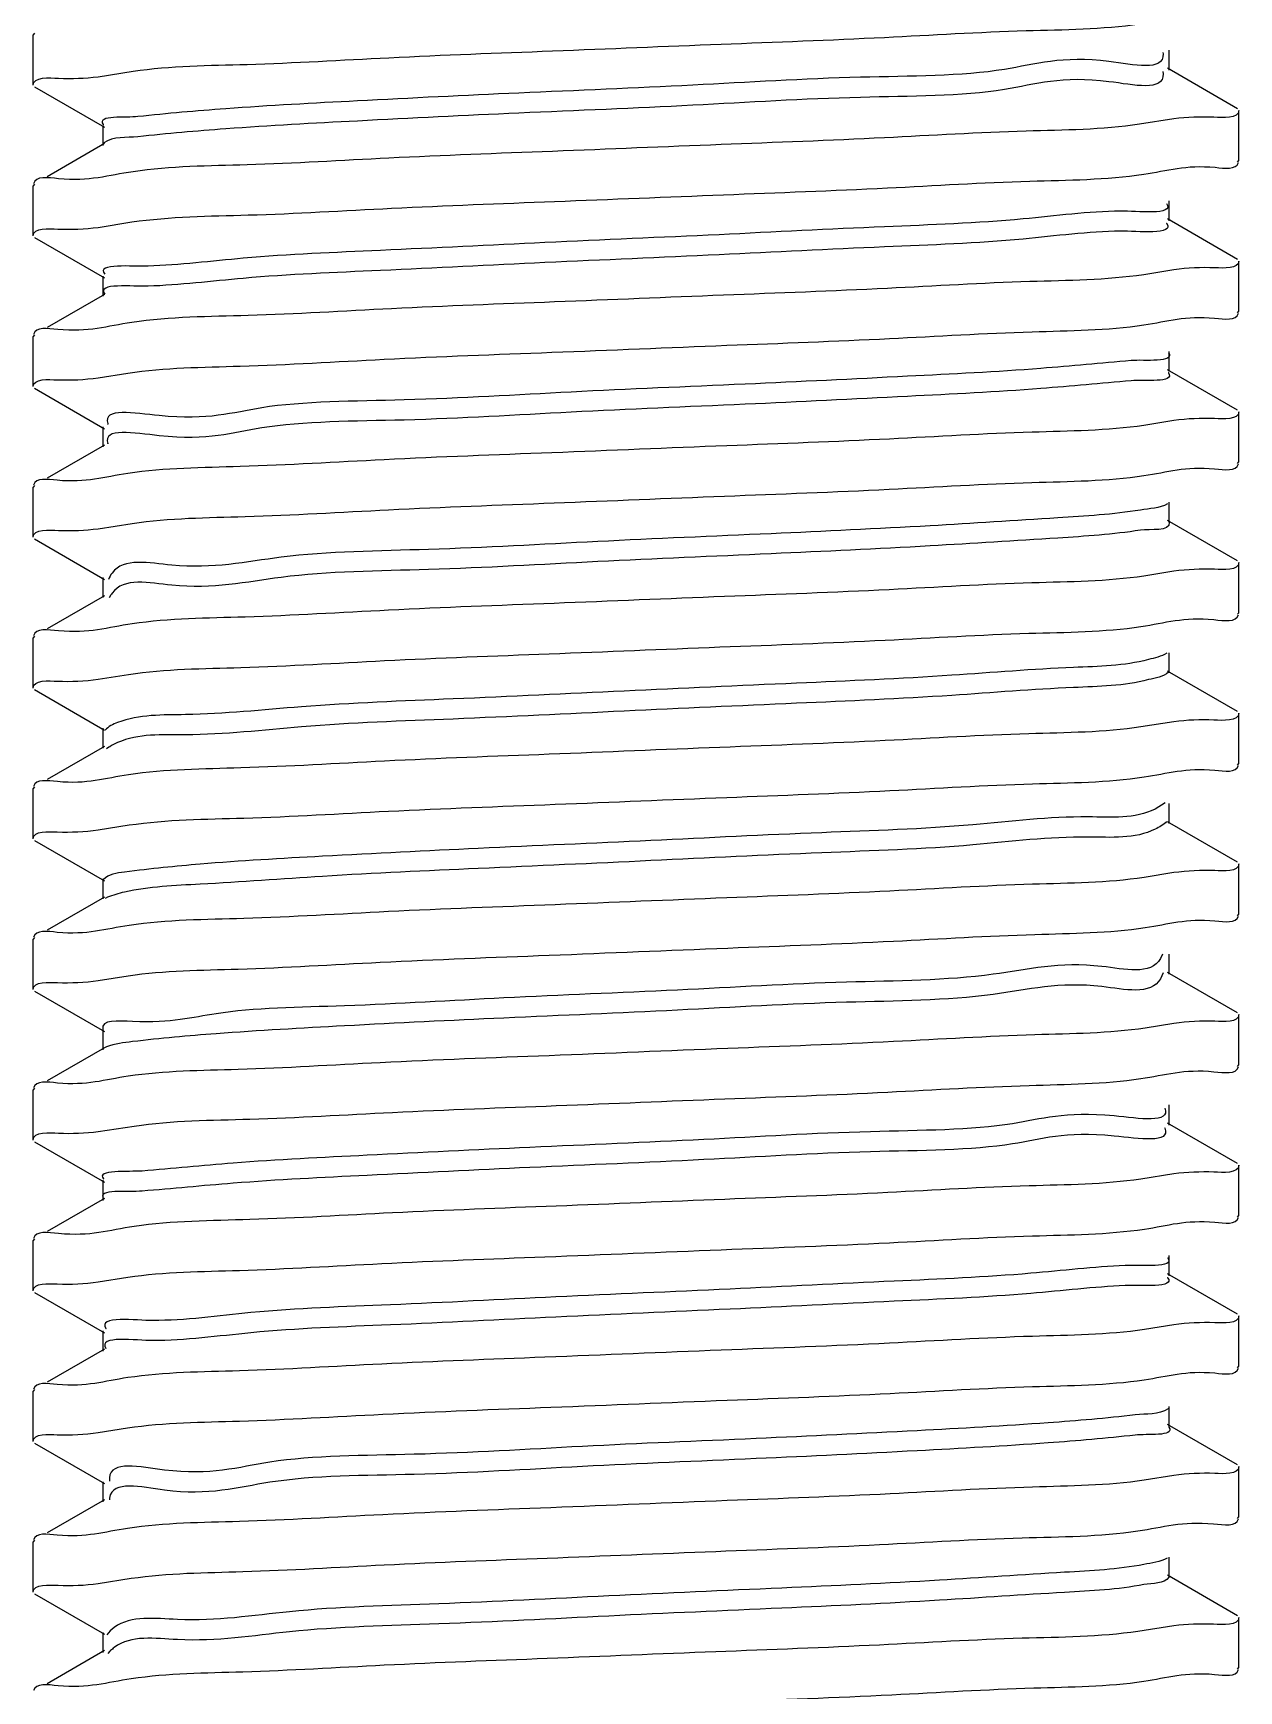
# Model space of a CAD drawing. Extents: x 69728788 to 150676229, y 20327566 to 43663798.
# Drawn here: x 75458432.1 to 75458486.7, y 20763602.9 to 20763678 of the extents above; entities that cross this region are included whole.
import ezdxf

# ---------------------------------------------------------------- set-up
doc = ezdxf.new("R2010")
doc.units = 0
doc.header["$LTSCALE"] = 1000
doc.header["$MEASUREMENT"] = 0
doc.layers.get('0').update_dxf_attribs({"linetype": 'CONTINUOUS'})
doc.layers.add('02___PRT_ALL_AXES', color=7, linetype='CONTINUOUS')

msp = doc.modelspace()

# ---------------------------------------------------------------- linework, layer by layer
at = {"color": 0, "linetype": 'Continuous'}
for p, q in [((75458432.194, 20763677.96), (75458432.129, 20763677.885)), ((75458483.308, 20763677.091), (75458483.313, 20763677.037)), ((75458483.591, 20763676.292), (75458483.591, 20763677.202)), ((75458435.077, 20763675.995), (75458436.653, 20763676.244)), ((75458483.299, 20763676.235), (75458483.313, 20763676.127)), ((75458486.68, 20763674.546), (75458483.518, 20763676.376)), ((75458432.194, 20763675.534), (75458435.356, 20763673.704)), ((75458483.797, 20763674.084), (75458482.248, 20763673.839)), ((75458435.283, 20763673.789), (75458435.283, 20763672.878)), ((75458435.356, 20763672.963), (75458432.768, 20763671.465)), ((75458486.68, 20763672.121), (75458486.745, 20763672.196)), ((75458432.194, 20763671.133), (75458432.129, 20763671.058)), ((75458483.591, 20763669.465), (75458483.591, 20763670.375)), ((75458435.076, 20763669.171), (75458436.601, 20763669.413)), ((75458486.68, 20763667.719), (75458483.518, 20763669.55)), ((75458432.194, 20763668.708), (75458435.356, 20763666.877)), ((75458483.803, 20763667.246), (75458482.434, 20763667.026)), ((75458435.283, 20763666.962), (75458435.283, 20763666.052)), ((75458435.356, 20763666.136), (75458432.768, 20763664.638)), ((75458486.68, 20763665.294), (75458486.745, 20763665.369)), ((75458432.194, 20763664.306), (75458432.129, 20763664.231)), ((75458483.591, 20763662.638), (75458483.591, 20763663.548)), ((75458435.071, 20763662.355), (75458436.414, 20763662.572)), ((75458486.68, 20763660.892), (75458483.518, 20763662.723)), ((75458432.194, 20763661.881), (75458435.356, 20763660.05)), ((75458483.802, 20763660.418), (75458482.448, 20763660.2)), ((75458435.283, 20763660.135), (75458435.283, 20763659.225)), ((75458435.356, 20763659.309), (75458432.768, 20763657.811)), ((75458486.68, 20763658.467), (75458486.745, 20763658.542)), ((75458432.194, 20763657.479), (75458432.129, 20763657.404)), ((75458483.591, 20763655.811), (75458483.591, 20763656.721)), ((75458486.68, 20763654.065), (75458483.518, 20763655.896)), ((75458432.194, 20763655.054), (75458435.356, 20763653.224)), ((75458435.077, 20763655.517), (75458436.617, 20763655.76)), ((75458483.802, 20763653.592), (75458482.446, 20763653.373)), ((75458435.283, 20763653.308), (75458435.283, 20763652.398)), ((75458435.356, 20763652.482), (75458432.768, 20763650.984)), ((75458435.632, 20763652.494), (75458435.574, 20763652.383)), ((75458435.647, 20763652.519), (75458435.632, 20763652.494)), ((75458486.68, 20763651.64), (75458486.745, 20763651.715)), ((75458432.194, 20763650.652), (75458432.129, 20763650.577)), ((75458483.591, 20763648.984), (75458483.591, 20763649.895)), ((75458486.68, 20763647.239), (75458483.518, 20763649.069)), ((75458435.073, 20763648.699), (75458436.452, 20763648.921)), ((75458432.194, 20763648.227), (75458435.356, 20763646.397)), ((75458483.799, 20763646.773), (75458482.311, 20763646.536)), ((75458435.283, 20763646.481), (75458435.283, 20763645.571)), ((75458435.356, 20763645.655), (75458432.768, 20763644.157)), ((75458435.561, 20763645.617), (75458435.452, 20763645.539)), ((75458435.597, 20763645.64), (75458435.561, 20763645.617)), ((75458486.68, 20763644.813), (75458486.745, 20763644.888)), ((75458432.194, 20763643.825), (75458432.129, 20763643.75)), ((75458483.411, 20763643.105), (75458482.952, 20763642.817)), ((75458483.591, 20763642.157), (75458483.591, 20763643.068)), ((75458435.073, 20763641.871), (75458436.477, 20763642.096)), ((75458486.68, 20763640.412), (75458483.518, 20763642.242)), ((75458432.194, 20763641.4), (75458435.356, 20763639.57)), ((75458435.283, 20763639.654), (75458435.283, 20763638.744)), ((75458483.802, 20763639.937), (75458482.453, 20763639.719)), ((75458435.356, 20763638.828), (75458432.768, 20763637.33)), ((75458435.497, 20763638.82), (75458435.39, 20763638.769)), ((75458486.68, 20763637.987), (75458486.745, 20763638.061)), ((75458432.194, 20763636.998), (75458432.129, 20763636.923)), ((75458483.288, 20763636.239), (75458483.198, 20763636.044)), ((75458483.591, 20763635.331), (75458483.591, 20763636.241)), ((75458435.072, 20763635.047), (75458436.439, 20763635.267)), ((75458483.312, 20763635.405), (75458483.198, 20763635.134)), ((75458486.68, 20763633.585), (75458483.518, 20763635.415)), ((75458432.194, 20763634.573), (75458435.356, 20763632.743)), ((75458435.283, 20763632.827), (75458435.283, 20763631.917)), ((75458483.804, 20763633.107), (75458482.504, 20763632.896)), ((75458435.356, 20763632.002), (75458432.768, 20763630.503)), ((75458435.451, 20763632.046), (75458435.354, 20763632.005)), ((75458486.68, 20763631.16), (75458486.745, 20763631.234)), ((75458432.194, 20763630.171), (75458432.129, 20763630.097)), ((75458483.591, 20763628.504), (75458483.591, 20763629.414)), ((75458435.079, 20763628.204), (75458436.706, 20763628.459)), ((75458483.37, 20763628.395), (75458483.385, 20763628.361)), ((75458486.68, 20763626.758), (75458483.518, 20763628.588)), ((75458432.194, 20763627.746), (75458435.356, 20763625.916)), ((75458435.283, 20763626), (75458435.283, 20763625.09)), ((75458483.799, 20763626.292), (75458482.305, 20763626.055)), ((75458435.356, 20763625.175), (75458432.768, 20763623.677)), ((75458486.68, 20763624.333), (75458486.745, 20763624.408)), ((75458432.194, 20763623.344), (75458432.129, 20763623.27)), ((75458483.591, 20763621.677), (75458483.591, 20763622.587)), ((75458435.072, 20763621.394), (75458436.417, 20763621.611)), ((75458486.68, 20763619.931), (75458483.518, 20763621.761)), ((75458432.194, 20763620.919), (75458435.356, 20763619.089)), ((75458435.283, 20763619.174), (75458435.283, 20763618.263)), ((75458483.803, 20763619.456), (75458482.465, 20763619.24)), ((75458435.356, 20763618.348), (75458432.768, 20763616.85)), ((75458486.68, 20763617.506), (75458486.745, 20763617.581)), ((75458432.194, 20763616.518), (75458432.129, 20763616.443)), ((75458483.591, 20763614.85), (75458483.591, 20763615.76)), ((75458435.071, 20763614.568), (75458436.41, 20763614.784)), ((75458486.68, 20763613.104), (75458483.518, 20763614.934)), ((75458432.194, 20763614.092), (75458435.356, 20763612.262)), ((75458435.283, 20763612.347), (75458435.283, 20763611.436)), ((75458483.802, 20763612.629), (75458482.458, 20763612.412)), ((75458435.356, 20763611.521), (75458432.768, 20763610.023)), ((75458435.582, 20763611.601), (75458435.582, 20763611.529)), ((75458486.68, 20763610.679), (75458486.745, 20763610.754)), ((75458432.194, 20763609.691), (75458432.129, 20763609.616)), ((75458483.591, 20763608.023), (75458483.591, 20763608.933)), ((75458435.076, 20763607.731), (75458436.571, 20763607.969)), ((75458486.68, 20763606.277), (75458483.518, 20763608.107)), ((75458432.194, 20763607.265), (75458435.356, 20763605.435)), ((75458435.283, 20763605.52), (75458435.283, 20763604.61)), ((75458483.796, 20763605.819), (75458482.174, 20763605.565)), ((75458435.356, 20763604.694), (75458432.768, 20763603.196)), ((75458435.608, 20763604.667), (75458435.517, 20763604.565)), ((75458435.635, 20763604.693), (75458435.608, 20763604.667)), ((75458486.68, 20763603.852), (75458486.745, 20763603.927))]:
    msp.add_line(p, q, dxfattribs=at)
for points, start_tangent, end_tangent in [([(75458436.653, 20763676.244), (75458441.821, 20763676.554), (75458448.247, 20763676.857), (75458455.656, 20763677.165), (75458463.291, 20763677.47), (75458470.695, 20763677.778), (75458477.109, 20763678.081), (75458482.248, 20763678.39)], (0.989285, 0.145996), (0.989281, 0.146022)), ([(75458483.313, 20763677.037), (75458480.862, 20763676.681), (75458476.125, 20763676.324), (75458469.608, 20763675.968), (75458462.006, 20763675.611), (75458454.131, 20763675.255), (75458446.821, 20763674.898), (75458440.857, 20763674.542), (75458436.875, 20763674.185)], (0.050572, -0.99872), (-0.994102, -0.108448)), ([(75458483.313, 20763676.127), (75458480.862, 20763675.77), (75458476.125, 20763675.414), (75458469.608, 20763675.057), (75458462.006, 20763674.701), (75458454.131, 20763674.345), (75458446.821, 20763673.988), (75458440.857, 20763673.632), (75458436.875, 20763673.275)], (0.050572, -0.99872), (-0.994102, -0.108448)), ([(75458432.129, 20763675.609), (75458433.272, 20763675.925)], (0, 1), (0.999156, -0.041066)), ([(75458433.272, 20763675.925), (75458435.077, 20763675.995)], (0.999156, -0.041066), (0.992451, 0.122644)), ([(75458436.875, 20763674.185), (75458435.299, 20763673.829), (75458435.311, 20763673.813)], (-0.994102, -0.108448), (0.660209, -0.751082)), ([(75458482.248, 20763673.839), (75458477.109, 20763673.529), (75458470.695, 20763673.226), (75458463.291, 20763672.919), (75458455.656, 20763672.614), (75458448.247, 20763672.306), (75458441.821, 20763672.003), (75458436.653, 20763671.692)], (-0.989281, -0.146022), (-0.989285, -0.145996)), ([(75458485.609, 20763674.157), (75458483.797, 20763674.084)], (-0.999185, 0.04037), (-0.992246, -0.124289)), ([(75458486.745, 20763674.471), (75458485.609, 20763674.157)], (0, -1), (-0.999185, 0.04037)), ([(75458436.875, 20763673.275), (75458435.331, 20763672.998)], (-0.994102, -0.108448), (-0.813214, -0.581965)), ([(75458436.653, 20763671.692), (75458433.272, 20763671.373), (75458432.142, 20763671.149)], (-0.989285, -0.145996), (-0.291656, -0.956523)), ([(75458436.601, 20763669.413), (75458441.866, 20763669.73), (75458448.369, 20763670.036), (75458455.749, 20763670.342), (75458463.402, 20763670.647), (75458470.822, 20763670.956), (75458477.279, 20763671.263), (75458482.434, 20763671.577)], (0.989217, 0.146455), (0.989112, 0.147164)), ([(75458482.434, 20763671.577), (75458485.668, 20763671.89), (75458486.731, 20763672.104)], (0.989112, 0.147164), (0.314206, 0.949355)), ([(75458483.47, 20763670.258), (75458481.391, 20763669.908)], (0.562753, -0.826625), (-0.999932, -0.01166)), ([(75458481.391, 20763669.908), (75458476.975, 20763669.551), (75458470.687, 20763669.195), (75458463.2, 20763668.839), (75458455.312, 20763668.482), (75458447.863, 20763668.126), (75458441.649, 20763667.769), (75458437.333, 20763667.413)], (-0.999932, -0.01166), (-0.999283, -0.03787)), ([(75458483.459, 20763669.363), (75458483.466, 20763669.354), (75458481.391, 20763668.998)], (0.611896, -0.790939), (-0.999932, -0.01166)), ([(75458432.129, 20763668.782), (75458433.24, 20763669.093)], (0, 1), (0.999261, -0.038442)), ([(75458433.24, 20763669.093), (75458435.076, 20763669.171)], (0.999261, -0.038442), (0.99199, 0.126313)), ([(75458481.391, 20763668.998), (75458476.975, 20763668.641), (75458470.687, 20763668.285), (75458463.2, 20763667.928), (75458455.312, 20763667.572), (75458447.863, 20763667.215), (75458441.649, 20763666.859), (75458437.333, 20763666.502)], (-0.999932, -0.01166), (-0.999283, -0.03787)), ([(75458437.333, 20763667.413), (75458435.374, 20763667.056), (75458435.381, 20763667.048)], (-0.999283, -0.03787), (0.656892, -0.753985)), ([(75458485.668, 20763667.338), (75458483.803, 20763667.246)], (-0.999398, 0.034699), (-0.990801, -0.135325)), ([(75458486.745, 20763667.645), (75458485.668, 20763667.338)], (0, -1), (-0.999398, 0.034699)), ([(75458437.333, 20763666.502), (75458435.372, 20763666.149)], (-0.999283, -0.03787), (0.610296, -0.792173)), ([(75458482.434, 20763667.026), (75458477.279, 20763666.711), (75458470.822, 20763666.405), (75458463.402, 20763666.096), (75458455.749, 20763665.791), (75458448.369, 20763665.484), (75458441.866, 20763665.178), (75458436.601, 20763664.862)], (-0.989112, -0.147164), (-0.989217, -0.146455)), ([(75458436.601, 20763664.862), (75458433.24, 20763664.542), (75458432.143, 20763664.322)], (-0.989217, -0.146455), (-0.301981, -0.953314)), ([(75458482.448, 20763664.751), (75458485.648, 20763665.06), (75458486.731, 20763665.278)], (0.989078, 0.147396), (0.307648, 0.9515)), ([(75458436.414, 20763662.572), (75458441.513, 20763662.884), (75458448.022, 20763663.194), (75458455.628, 20763663.51), (75458463.554, 20763663.827), (75458470.921, 20763664.134), (75458477.381, 20763664.441), (75458482.448, 20763664.751)], (0.98905, 0.147582), (0.989078, 0.147396)), ([(75458483.558, 20763663.492), (75458481.866, 20763663.135)], (0.574035, -0.818831), (-0.996119, -0.08802)), ([(75458481.866, 20763663.135), (75458477.781, 20763662.779), (75458471.739, 20763662.422), (75458464.385, 20763662.066), (75458456.503, 20763661.709), (75458448.934, 20763661.353), (75458442.486, 20763660.996), (75458437.845, 20763660.64), (75458435.508, 20763660.284), (75458435.526, 20763660.236)], (-0.996119, -0.08802), (0.383965, -0.923347)), ([(75458483.547, 20763662.596), (75458483.558, 20763662.581), (75458481.866, 20763662.225)], (0.687025, -0.726634), (-0.996119, -0.08802)), ([(75458432.129, 20763661.955), (75458433.218, 20763662.263)], (0, 1), (0.999373, -0.035394)), ([(75458433.218, 20763662.263), (75458435.071, 20763662.355)], (0.999373, -0.035394), (0.990671, 0.136275)), ([(75458481.866, 20763662.225), (75458477.781, 20763661.868), (75458471.739, 20763661.512), (75458464.385, 20763661.156), (75458456.503, 20763660.799), (75458448.934, 20763660.443), (75458442.486, 20763660.086), (75458437.845, 20763659.73), (75458435.508, 20763659.373)], (-0.996119, -0.08802), (0.30337, -0.952873)), ([(75458485.648, 20763660.509), (75458483.802, 20763660.418)], (-0.999351, 0.03603), (-0.990781, -0.135471)), ([(75458486.745, 20763660.818), (75458485.648, 20763660.509)], (0, -1), (-0.999351, 0.03603)), ([(75458482.448, 20763660.2), (75458477.381, 20763659.89), (75458470.921, 20763659.582), (75458463.554, 20763659.275), (75458455.628, 20763658.959), (75458448.022, 20763658.642), (75458441.513, 20763658.333), (75458436.414, 20763658.021)], (-0.989078, -0.147396), (-0.98905, -0.147582)), ([(75458435.508, 20763659.373), (75458435.512, 20763659.363)], (0.303369, -0.952873), (0.32394, -0.946078)), ([(75458482.446, 20763657.924), (75458485.648, 20763658.233), (75458486.731, 20763658.451)], (0.989075, 0.147414), (0.307439, 0.951568)), ([(75458436.414, 20763658.021), (75458433.218, 20763657.712), (75458432.143, 20763657.496)], (-0.98905, -0.147582), (-0.310096, -0.950705)), ([(75458436.617, 20763655.76), (75458441.727, 20763656.069), (75458448.233, 20763656.376), (75458455.723, 20763656.687), (75458463.443, 20763656.995), (75458470.909, 20763657.306), (75458477.375, 20763657.614), (75458482.446, 20763657.924)], (0.989255, 0.146204), (0.989075, 0.147414)), ([(75458483.516, 20763656.641), (75458482.285, 20763656.362)], (-0.88552, -0.464601), (-0.987462, -0.157856)), ([(75458482.285, 20763656.362), (75458478.541, 20763656.006), (75458472.76, 20763655.65), (75458465.557, 20763655.293), (75458457.702, 20763654.937), (75458450.032, 20763654.58), (75458443.365, 20763654.224), (75458438.412, 20763653.867), (75458435.702, 20763653.511), (75458435.543, 20763653.217)], (-0.987462, -0.157856), (-0.331596, -0.943422)), ([(75458483.591, 20763655.811), (75458482.285, 20763655.452)], (0.106699, -0.994291), (-0.987462, -0.157856)), ([(75458432.129, 20763655.129), (75458433.274, 20763655.444)], (0, 1), (0.999165, -0.040846)), ([(75458433.274, 20763655.444), (75458435.077, 20763655.517)], (0.999165, -0.040846), (0.992231, 0.124411)), ([(75458482.285, 20763655.452), (75458478.541, 20763655.096), (75458472.76, 20763654.739), (75458465.557, 20763654.383), (75458457.702, 20763654.026), (75458450.032, 20763653.67), (75458443.365, 20763653.313), (75458438.412, 20763652.957), (75458435.702, 20763652.601), (75458435.647, 20763652.519)], (-0.987462, -0.157856), (-0.52804, -0.849219)), ([(75458485.648, 20763653.682), (75458483.802, 20763653.592)], (-0.999349, 0.03609), (-0.990797, -0.135356)), ([(75458486.745, 20763653.991), (75458485.648, 20763653.682)], (0, -1), (-0.999349, 0.03609)), ([(75458482.446, 20763653.373), (75458477.375, 20763653.063), (75458470.909, 20763652.755), (75458463.443, 20763652.444), (75458455.723, 20763652.136), (75458448.233, 20763651.825), (75458441.727, 20763651.517), (75458436.617, 20763651.209)], (-0.989075, -0.147414), (-0.989255, -0.146204)), ([(75458482.311, 20763651.087), (75458485.613, 20763651.401), (75458486.732, 20763651.624)], (0.989218, 0.146453), (0.295725, 0.955273)), ([(75458436.617, 20763651.209), (75458433.274, 20763650.893), (75458432.142, 20763650.668)], (-0.989255, -0.146204), (-0.291532, -0.956561)), ([(75458436.452, 20763648.921), (75458441.544, 20763649.232), (75458448.041, 20763649.541), (75458455.51, 20763649.852), (75458463.239, 20763650.16), (75458470.724, 20763650.471), (75458477.231, 20763650.78), (75458482.311, 20763651.087)], (0.989084, 0.147352), (0.989218, 0.146453)), ([(75458483.479, 20763649.877), (75458482.647, 20763649.59)], (-0.863728, -0.503958), (-0.966727, -0.255809)), ([(75458482.647, 20763649.59), (75458479.254, 20763649.233), (75458473.748, 20763648.877), (75458466.714, 20763648.52), (75458458.905, 20763648.164), (75458451.152, 20763647.807), (75458444.283, 20763647.451), (75458439.031, 20763647.095), (75458435.955, 20763646.738), (75458435.391, 20763646.39)], (-0.966727, -0.255809), (-0.645316, -0.763916)), ([(75458483.552, 20763649.021), (75458482.647, 20763648.68)], (-0.682491, -0.730894), (-0.966727, -0.255809)), ([(75458432.129, 20763648.302), (75458433.232, 20763648.611)], (0, 1), (0.999327, -0.036682)), ([(75458433.232, 20763648.611), (75458435.073, 20763648.699)], (0.999327, -0.036682), (0.99098, 0.134006)), ([(75458482.647, 20763648.68), (75458479.254, 20763648.323), (75458473.748, 20763647.967), (75458466.714, 20763647.61), (75458458.905, 20763647.254), (75458451.152, 20763646.897), (75458444.283, 20763646.541), (75458439.031, 20763646.184), (75458435.955, 20763645.828), (75458435.597, 20763645.64)], (-0.966727, -0.255809), (-0.851243, -0.524772)), ([(75458485.613, 20763646.85), (75458483.799, 20763646.773)], (-0.999217, 0.039577), (-0.991833, -0.127546)), ([(75458486.745, 20763647.164), (75458485.613, 20763646.85)], (0, -1), (-0.999217, 0.039577)), ([(75458482.311, 20763646.536), (75458477.231, 20763646.228), (75458470.724, 20763645.92), (75458463.239, 20763645.609), (75458455.51, 20763645.3), (75458448.041, 20763644.989), (75458441.544, 20763644.681), (75458436.452, 20763644.37)], (-0.989218, -0.146453), (-0.989084, -0.147352)), ([(75458482.453, 20763644.271), (75458485.653, 20763644.58), (75458486.731, 20763644.797)], (0.989101, 0.147242), (0.309297, 0.950966)), ([(75458436.452, 20763644.37), (75458433.232, 20763644.06), (75458432.143, 20763643.842)], (-0.989084, -0.147352), (-0.305372, -0.952233)), ([(75458436.477, 20763642.096), (75458441.673, 20763642.412), (75458448.219, 20763642.722), (75458455.772, 20763643.035), (75458463.545, 20763643.346), (75458470.938, 20763643.654), (75458477.403, 20763643.962), (75458482.453, 20763644.271)], (0.989083, 0.147359), (0.989101, 0.147242)), ([(75458482.952, 20763642.817), (75458479.918, 20763642.461), (75458474.7, 20763642.104), (75458467.853, 20763641.748), (75458460.109, 20763641.391), (75458452.294, 20763641.035), (75458445.24, 20763640.678), (75458439.7, 20763640.322), (75458436.266, 20763639.965), (75458435.315, 20763639.624)], (-0.894203, -0.447662), (-0.672614, -0.739994)), ([(75458432.129, 20763641.475), (75458433.223, 20763641.783)], (0, 1), (0.999343, -0.036243)), ([(75458433.223, 20763641.783), (75458435.073, 20763641.871)], (0.999343, -0.036243), (0.991121, 0.132966)), ([(75458482.952, 20763641.907), (75458479.918, 20763641.55), (75458474.7, 20763641.194), (75458467.853, 20763640.837), (75458460.109, 20763640.481), (75458452.294, 20763640.124), (75458445.24, 20763639.768), (75458439.7, 20763639.412), (75458436.266, 20763639.055), (75458435.497, 20763638.82)], (-0.894203, -0.447662), (-0.920859, -0.389897)), ([(75458483.471, 20763642.255), (75458482.952, 20763641.907)], (-0.628218, -0.778037), (-0.894203, -0.447662)), ([(75458485.653, 20763640.029), (75458483.802, 20763639.937)], (-0.999365, 0.035629), (-0.990724, -0.135891)), ([(75458486.745, 20763640.337), (75458485.653, 20763640.029)], (0, -1), (-0.999365, 0.035629)), ([(75458482.453, 20763639.719), (75458477.403, 20763639.41), (75458470.938, 20763639.103), (75458463.545, 20763638.794), (75458455.772, 20763638.484), (75458448.219, 20763638.17), (75458441.673, 20763637.861), (75458436.477, 20763637.545)], (-0.989101, -0.147242), (-0.989083, -0.147359)), ([(75458482.504, 20763637.448), (75458485.663, 20763637.754), (75458486.731, 20763637.97)], (0.989073, 0.147425), (0.312949, 0.94977)), ([(75458436.477, 20763637.545), (75458433.223, 20763637.232), (75458432.143, 20763637.015)], (-0.989083, -0.147359), (-0.308241, -0.951308)), ([(75458436.439, 20763635.267), (75458441.415, 20763635.571), (75458447.851, 20763635.878), (75458455.498, 20763636.197), (75458463.598, 20763636.521), (75458471.105, 20763636.834), (75458477.504, 20763637.14), (75458482.504, 20763637.448)], (0.989163, 0.146821), (0.989073, 0.147425)), ([(75458483.198, 20763636.044), (75458480.531, 20763635.688), (75458475.614, 20763635.331), (75458468.971, 20763634.975), (75458461.312, 20763634.618), (75458453.453, 20763634.262), (75458446.231, 20763633.906), (75458440.419, 20763633.549), (75458436.635, 20763633.193), (75458435.283, 20763632.836), (75458435.285, 20763632.828)], (-0.505307, -0.862939), (0.325803, -0.945438)), ([(75458432.129, 20763634.648), (75458433.231, 20763634.957)], (0, 1), (0.999335, -0.036453)), ([(75458433.231, 20763634.957), (75458435.072, 20763635.047)], (0.999335, -0.036453), (0.99087, 0.13482)), ([(75458483.198, 20763635.134), (75458480.531, 20763634.778), (75458475.614, 20763634.421), (75458468.971, 20763634.065), (75458461.312, 20763633.708), (75458453.453, 20763633.352), (75458446.231, 20763632.995), (75458440.419, 20763632.639), (75458436.635, 20763632.282), (75458435.451, 20763632.046)], (-0.505307, -0.862939), (-0.942703, -0.333632)), ([(75458486.745, 20763633.51), (75458485.663, 20763633.203)], (0, -1), (-0.999406, 0.034469)), ([(75458482.504, 20763632.896), (75458477.504, 20763632.589), (75458471.105, 20763632.283), (75458463.598, 20763631.97), (75458455.498, 20763631.646), (75458447.851, 20763631.327), (75458441.415, 20763631.02), (75458436.439, 20763630.715)], (-0.989073, -0.147425), (-0.989163, -0.146821)), ([(75458485.663, 20763633.203), (75458483.804, 20763633.107)], (-0.999406, 0.034469), (-0.990328, -0.138746)), ([(75458482.305, 20763630.606), (75458485.619, 20763630.921), (75458486.732, 20763631.144)], (0.989268, 0.14611), (0.297475, 0.95473)), ([(75458436.439, 20763630.715), (75458433.231, 20763630.406), (75458432.143, 20763630.188)], (-0.989163, -0.146821), (-0.305858, -0.952077)), ([(75458436.706, 20763628.459), (75458441.95, 20763628.773), (75458448.408, 20763629.076), (75458455.827, 20763629.384), (75458463.459, 20763629.688), (75458470.845, 20763629.996), (75458477.24, 20763630.299), (75458482.305, 20763630.606)], (0.989293, 0.145942), (0.989268, 0.14611)), ([(75458483.385, 20763629.272), (75458481.091, 20763628.915), (75458476.488, 20763628.559), (75458470.066, 20763628.202), (75458462.51, 20763627.846), (75458454.626, 20763627.489), (75458447.256, 20763627.133), (75458441.185, 20763626.776), (75458437.061, 20763626.42)], (0.376936, -0.926239), (-0.996784, -0.080134)), ([(75458432.129, 20763627.821), (75458433.281, 20763628.138)], (0, 1), (0.999114, -0.042074)), ([(75458433.281, 20763628.138), (75458435.079, 20763628.204)], (0.999114, -0.042074), (0.992819, 0.119624)), ([(75458483.385, 20763628.361), (75458481.091, 20763628.005), (75458476.488, 20763627.648), (75458470.066, 20763627.292), (75458462.51, 20763626.936), (75458454.626, 20763626.579), (75458447.256, 20763626.223), (75458441.185, 20763625.866), (75458437.061, 20763625.51)], (0.376936, -0.926239), (-0.996784, -0.080134)), ([(75458437.061, 20763626.42), (75458435.323, 20763626.063), (75458435.335, 20763626.05)], (-0.996784, -0.080134), (0.689182, -0.724588)), ([(75458486.745, 20763626.683), (75458485.619, 20763626.37)], (0, -1), (-0.999231, 0.039219)), ([(75458482.305, 20763626.055), (75458477.24, 20763625.748), (75458470.845, 20763625.445), (75458463.459, 20763625.137), (75458455.827, 20763624.832), (75458448.408, 20763624.525), (75458441.95, 20763624.221), (75458436.706, 20763623.908)], (-0.989268, -0.14611), (-0.989293, -0.145942)), ([(75458485.619, 20763626.37), (75458483.799, 20763626.292)], (-0.999231, 0.039219), (-0.991836, -0.127516)), ([(75458437.061, 20763625.51), (75458435.325, 20763625.151)], (-0.996784, -0.080134), (0.613324, -0.789832)), ([(75458482.465, 20763623.791), (75458485.653, 20763624.099), (75458486.731, 20763624.316)], (0.989061, 0.147506), (0.30943, 0.950922)), ([(75458436.706, 20763623.908), (75458433.281, 20763623.586), (75458432.142, 20763623.36)], (-0.989293, -0.145942), (-0.288778, -0.957396)), ([(75458436.417, 20763621.611), (75458441.471, 20763621.921), (75458447.918, 20763622.228), (75458455.311, 20763622.536), (75458463.297, 20763622.855), (75458470.915, 20763623.172), (75458477.4, 20763623.481), (75458482.465, 20763623.791)], (0.989081, 0.147375), (0.989061, 0.147506)), ([(75458481.598, 20763622.142), (75458477.319, 20763621.786), (75458471.134, 20763621.43), (75458463.7, 20763621.073), (75458455.812, 20763620.717), (75458448.311, 20763620.36), (75458441.996, 20763620.004), (75458437.542, 20763619.647)], (-0.998896, -0.046982), (-1, -0.000528)), ([(75458483.513, 20763622.498), (75458481.598, 20763622.142)], (0.62173, -0.783232), (-0.998896, -0.046982)), ([(75458432.129, 20763620.994), (75458433.223, 20763621.303)], (0, 1), (0.999361, -0.035745)), ([(75458433.223, 20763621.303), (75458435.072, 20763621.394)], (0.999361, -0.035745), (0.990706, 0.136024)), ([(75458483.504, 20763621.598), (75458483.512, 20763621.589), (75458481.598, 20763621.232)], (0.668666, -0.743563), (-0.998896, -0.046982)), ([(75458481.598, 20763621.232), (75458477.319, 20763620.876), (75458471.134, 20763620.519), (75458463.7, 20763620.163), (75458455.812, 20763619.806), (75458448.311, 20763619.45), (75458441.996, 20763619.093), (75458437.542, 20763618.737)], (-0.998896, -0.046982), (-1, -0.000528)), ([(75458437.542, 20763619.647), (75458435.423, 20763619.291), (75458435.43, 20763619.281)], (-1, -0.000528), (0.588197, -0.808718)), ([(75458486.745, 20763619.856), (75458485.653, 20763619.548)], (0, -1), (-0.999369, 0.035525)), ([(75458437.542, 20763618.737), (75458435.418, 20763618.388)], (-1, -0.000528), (0.537365, -0.84335)), ([(75458482.465, 20763619.24), (75458477.4, 20763618.93), (75458470.915, 20763618.621), (75458463.297, 20763618.304), (75458455.311, 20763617.985), (75458447.918, 20763617.676), (75458441.471, 20763617.369), (75458436.417, 20763617.06)], (-0.989061, -0.147506), (-0.989081, -0.147375)), ([(75458485.653, 20763619.548), (75458483.803, 20763619.456)], (-0.999369, 0.035525), (-0.990645, -0.136462)), ([(75458482.458, 20763616.964), (75458485.651, 20763617.272), (75458486.731, 20763617.489)], (0.989077, 0.1474), (0.308588, 0.951196)), ([(75458436.417, 20763617.06), (75458433.223, 20763616.751), (75458432.143, 20763616.534)], (-0.989081, -0.147375), (-0.308532, -0.951214)), ([(75458436.41, 20763614.784), (75458441.471, 20763615.094), (75458447.962, 20763615.403), (75458455.585, 20763615.72), (75458463.568, 20763616.039), (75458470.955, 20763616.347), (75458477.403, 20763616.654), (75458482.458, 20763616.964)], (0.989067, 0.147467), (0.989077, 0.1474)), ([(75458482.049, 20763615.37), (75458478.107, 20763615.013), (75458472.173, 20763614.657), (75458464.88, 20763614.3), (75458457.007, 20763613.944), (75458449.393, 20763613.587), (75458442.851, 20763613.231), (75458438.078, 20763612.875), (75458435.583, 20763612.518), (75458435.586, 20763612.378)], (-0.993213, -0.116306), (0.101876, -0.994797)), ([(75458483.538, 20763615.646), (75458482.049, 20763615.37)], (-0.841891, -0.539647), (-0.993213, -0.116306)), ([(75458432.129, 20763614.167), (75458433.221, 20763614.475)], (0, 1), (0.999369, -0.035509)), ([(75458433.221, 20763614.475), (75458435.071, 20763614.568)], (0.999369, -0.035509), (0.99065, 0.136429)), ([(75458483.569, 20763614.832), (75458483.58, 20763614.816), (75458482.049, 20763614.459)], (0.6374, -0.770533), (-0.993213, -0.116306)), ([(75458482.049, 20763614.459), (75458478.107, 20763614.103), (75458472.173, 20763613.747), (75458464.88, 20763613.39), (75458457.007, 20763613.034), (75458449.393, 20763612.677), (75458442.851, 20763612.321), (75458438.078, 20763611.964), (75458435.583, 20763611.608), (75458435.582, 20763611.601)], (-0.993213, -0.116306), (-0.054965, -0.998488)), ([(75458486.745, 20763613.029), (75458485.651, 20763612.721)], (0, -1), (-0.999361, 0.035752)), ([(75458482.458, 20763612.412), (75458477.403, 20763612.103), (75458470.955, 20763611.796), (75458463.568, 20763611.488), (75458455.585, 20763611.169), (75458447.962, 20763610.851), (75458441.471, 20763610.542), (75458436.41, 20763610.233)], (-0.989077, -0.1474), (-0.989067, -0.147467)), ([(75458485.651, 20763612.721), (75458483.802, 20763612.629)], (-0.999361, 0.035752), (-0.9907, -0.136063)), ([(75458436.41, 20763610.233), (75458433.221, 20763609.924), (75458432.143, 20763609.707)], (-0.989067, -0.147467), (-0.309411, -0.950928)), ([(75458436.571, 20763607.969), (75458441.634, 20763608.275), (75458448.031, 20763608.579), (75458455.416, 20763608.886), (75458463.049, 20763609.191), (75458470.468, 20763609.499), (75458476.924, 20763609.802), (75458482.174, 20763610.116)], (0.989264, 0.146137), (0.98929, 0.145964)), ([(75458482.174, 20763610.116), (75458485.596, 20763610.438), (75458486.732, 20763610.663)], (0.98929, 0.145964), (0.289962, 0.957038)), ([(75458482.444, 20763608.597), (75458478.847, 20763608.241), (75458473.18, 20763607.884), (75458466.046, 20763607.528), (75458458.208, 20763607.171), (75458450.501, 20763606.815), (75458443.747, 20763606.458), (75458438.666, 20763606.102), (75458435.801, 20763605.745), (75458435.468, 20763605.407)], (-0.981149, -0.193251), (-0.520177, -0.854058)), ([(75458483.502, 20763608.879), (75458482.444, 20763608.597)], (-0.885107, -0.465387), (-0.981149, -0.193251)), ([(75458432.129, 20763607.34), (75458433.258, 20763607.654)], (0, 1), (0.999223, -0.039413)), ([(75458433.258, 20763607.654), (75458435.076, 20763607.731)], (0.999223, -0.039413), (0.99186, 0.127332)), ([(75458483.581, 20763608.03), (75458482.444, 20763607.687)], (-0.537223, -0.843441), (-0.981149, -0.193251)), ([(75458482.444, 20763607.687), (75458478.847, 20763607.33), (75458473.18, 20763606.974), (75458466.046, 20763606.617), (75458458.208, 20763606.261), (75458450.501, 20763605.904), (75458443.747, 20763605.548), (75458438.666, 20763605.192), (75458435.801, 20763604.835), (75458435.635, 20763604.693)], (-0.981149, -0.193251), (-0.722496, -0.691375)), ([(75458482.174, 20763605.565), (75458476.924, 20763605.251), (75458470.468, 20763604.948), (75458463.049, 20763604.64), (75458455.416, 20763604.335), (75458448.031, 20763604.028), (75458441.634, 20763603.724), (75458436.571, 20763603.417)], (-0.98929, -0.145964), (-0.989264, -0.146137)), ([(75458485.596, 20763605.886), (75458483.796, 20763605.819)], (-0.999126, 0.041796), (-0.992768, -0.120045)), ([(75458486.745, 20763606.202), (75458485.596, 20763605.886)], (0, -1), (-0.999126, 0.041796)), ([(75458436.571, 20763603.417), (75458433.258, 20763603.102), (75458432.142, 20763602.88)], (-0.989264, -0.146137), (-0.296539, -0.955021)), ([(75458436.371, 20763601.127), (75458441.37, 20763601.435), (75458447.773, 20763601.741), (75458455.287, 20763602.054), (75458463.388, 20763602.378), (75458471.027, 20763602.696), (75458477.456, 20763603.003), (75458482.434, 20763603.308)], (0.989077, 0.147397), (0.989167, 0.146797)), ([(75458482.434, 20763603.308), (75458485.644, 20763603.617), (75458486.731, 20763603.836)], (0.989167, 0.146797), (0.306252, 0.951951))]:
    msp.add_spline(points, degree=3, dxfattribs=dict(at, start_tangent=start_tangent, end_tangent=end_tangent))
at = {"layer": '02___PRT_ALL_AXES', "color": 0, "linetype": 'Continuous'}
for p, q in [((75458432.129, 20763675.609), (75458432.129, 20763677.885)), ((75458486.745, 20763672.196), (75458486.745, 20763674.471)), ((75458432.129, 20763668.782), (75458432.129, 20763671.058)), ((75458486.745, 20763665.369), (75458486.745, 20763667.645)), ((75458432.129, 20763661.955), (75458432.129, 20763664.231)), ((75458486.745, 20763658.542), (75458486.745, 20763660.818)), ((75458432.129, 20763655.129), (75458432.129, 20763657.404)), ((75458486.745, 20763651.715), (75458486.745, 20763653.991)), ((75458432.129, 20763648.302), (75458432.129, 20763650.577)), ((75458486.745, 20763644.888), (75458486.745, 20763647.164)), ((75458432.129, 20763641.475), (75458432.129, 20763643.75)), ((75458486.745, 20763638.061), (75458486.745, 20763640.337)), ((75458432.129, 20763634.648), (75458432.129, 20763636.923)), ((75458486.745, 20763631.234), (75458486.745, 20763633.51)), ((75458432.129, 20763627.821), (75458432.129, 20763630.097)), ((75458486.745, 20763624.408), (75458486.745, 20763626.683)), ((75458432.129, 20763620.994), (75458432.129, 20763623.27)), ((75458486.745, 20763617.581), (75458486.745, 20763619.856)), ((75458432.129, 20763614.167), (75458432.129, 20763616.443)), ((75458486.745, 20763610.754), (75458486.745, 20763613.029)), ((75458432.129, 20763607.34), (75458432.129, 20763609.616)), ((75458486.745, 20763603.927), (75458486.745, 20763606.202))]:
    msp.add_line(p, q, dxfattribs=at)

doc.saveas('drawing.dxf')
